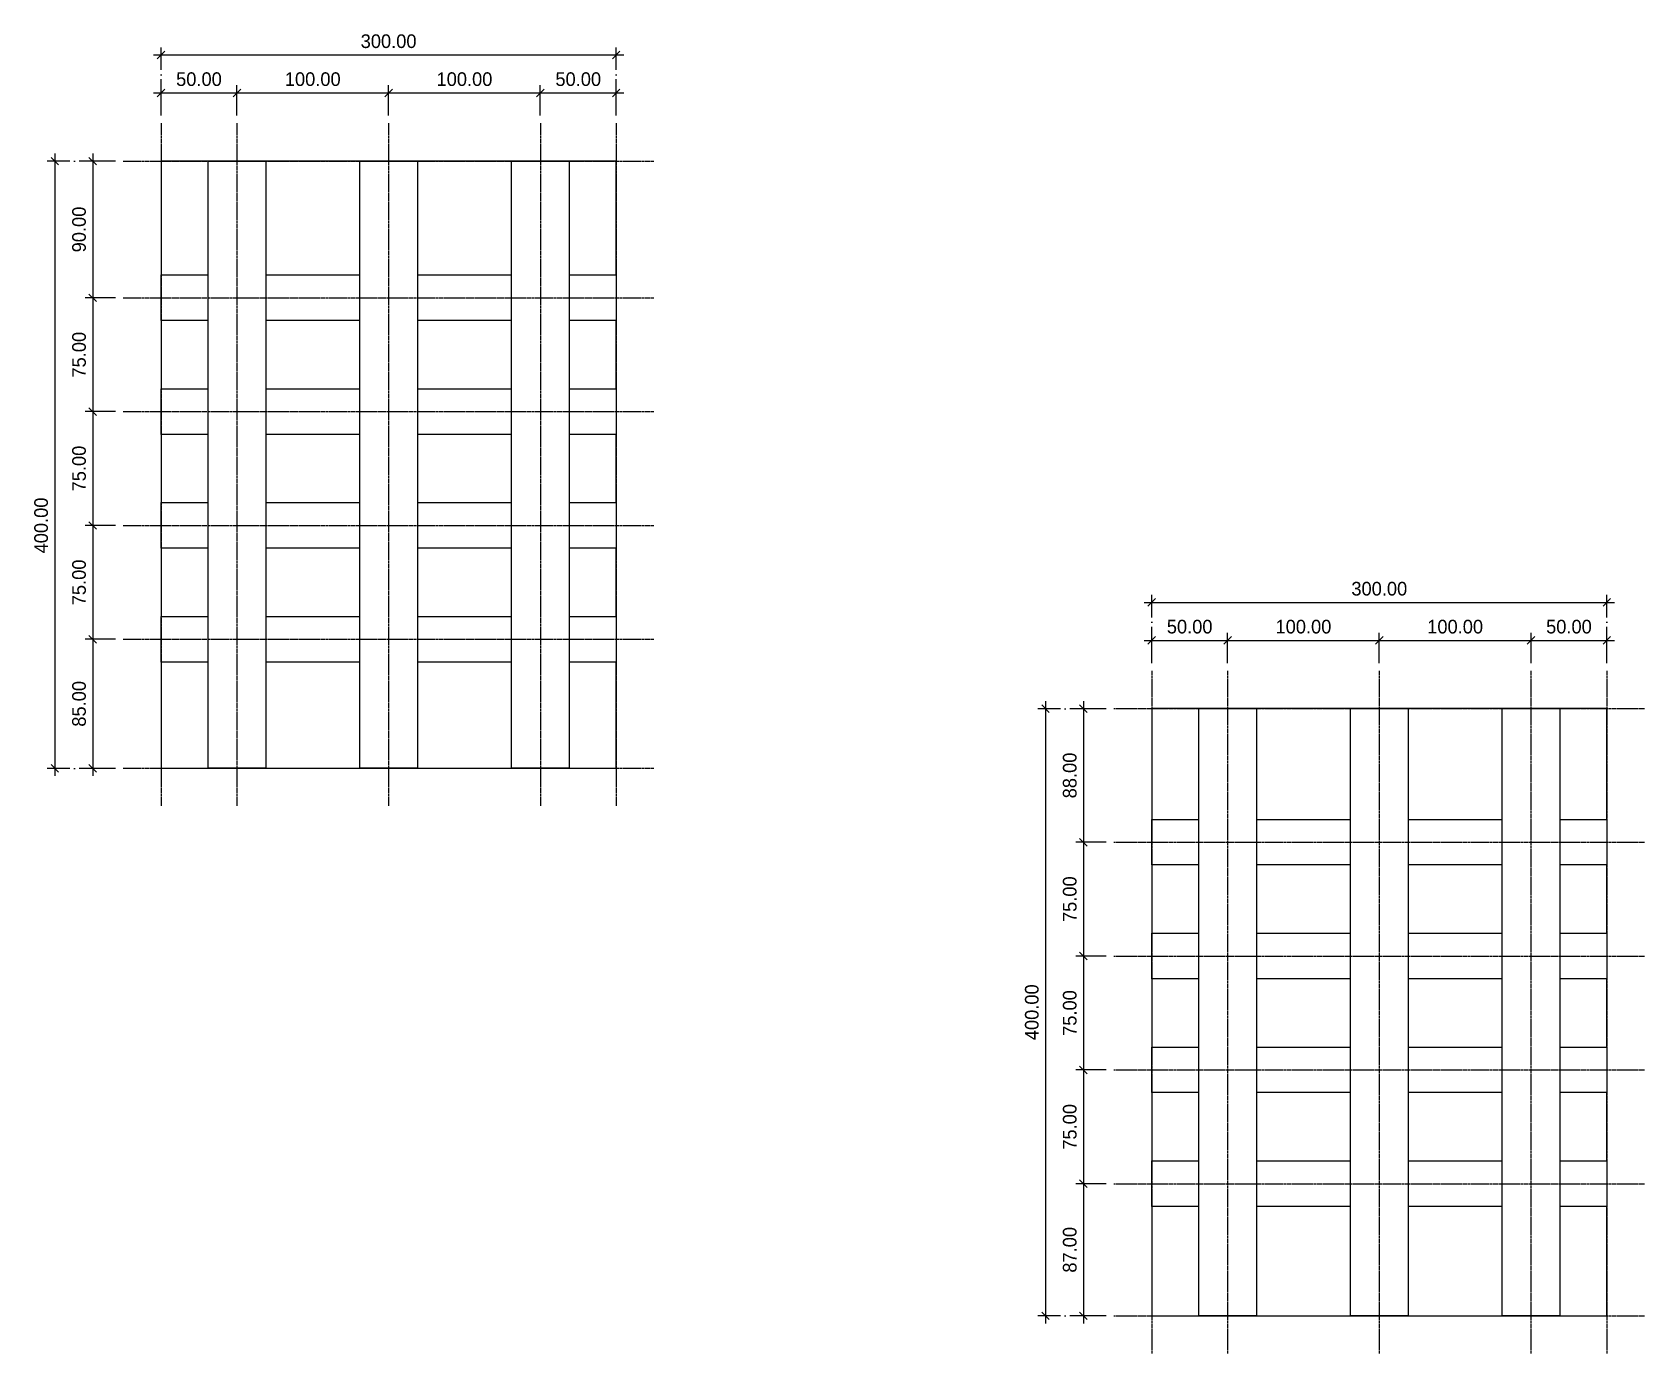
# Model space of a CAD drawing. Header units: millimetres. Extents: x -244126 to 368105, y -173968 to 259060.
# Drawn here: x 4765 to 5828, y 14084 to 14955 of the extents above; entities that cross this region are included whole.
import ezdxf

# ---------------------------------------------------------------- set-up
doc = ezdxf.new("R2010")
doc.units = ezdxf.units.MM
doc.header["$MEASUREMENT"] = 0
doc.linetypes.add('ACAD_ISO04W100', pattern=[30, 24, -3, 0, -3])
doc.linetypes.add('CENTER', pattern=[2, 1.25, -0.25, 0.25, -0.25])
for name, color, linetype in [('000 - GRID', 8, 'CENTER'), ('000 - WIPEOUT', 250, 'Continuous'), ('001 - ASCESSORIES', 1, 'Continuous'), ('002 - STRUCTURAL STEEL', 4, 'Continuous'), ('A04_TUBE SERIES', 7, 'Continuous')]:
    doc.layers.add(name, color=color, linetype=linetype)
doc.styles.add('CORDIA', font='cordia.shx')
doc.styles.add('TA', font='Cordia New.ttf', dxfattribs={"height": 4.5})
doc.dimstyles.new('DIM E-E', dxfattribs={"dimscale": 2, "dimtxt": 0.18, "dimasz": 0.1, "dimexe": 0.1, "dimexo": 0.1, "dimgap": 0.09, "dimtad": 1, "dimtoh": 1, "dimzin": 0, "dimdsep": 46, "dimtxsty": 'CORDIA', "dimblk": 'OBLIQUE', "dimcen": 0.1, "dimdle": 0.1, "dimclrd": 40, "dimclre": 140, "dimclrt": 3, "dimadec": 0, "dimazin": 0, "dimtfac": 1, "dimtix": 1, "dimtmove": 2, "dimatfit": 3, "dimfxl": 1, "dimtolj": 1, "dimtzin": 0, "dimarcsym": 0})

# ---------------------------------------------------------------- blocks, each defined once
blk = doc.blocks.new('*U745')
at = {"color": 3}
blk.add_point((0, -400), dxfattribs=at)
at = {"layer": '000 - GRID', "color": 0, "linetype": 'ByBlock'}
blk.add_line((0, 25), (0, -425), dxfattribs=at)
at = {"layer": '000 - GRID', "color": 0}
blk.add_point((0, 0), dxfattribs=at)
at = {"style": 'TA', "flags": 1}
blk.add_attdef('LOCATION', (6, 6), '', height=4.5, dxfattribs=at)
blk = doc.blocks.new('*U548')
at = {"color": 3}
blk.add_point((0, -300), dxfattribs=at)
at = {"layer": '000 - GRID', "color": 0, "linetype": 'ByBlock'}
blk.add_line((0, 25), (0, -325), dxfattribs=at)
at = {"layer": '000 - GRID', "color": 0}
blk.add_point((0, 0), dxfattribs=at)
at = {"style": 'TA', "flags": 1}
blk.add_attdef('LOCATION', (6, 6), '', height=4.5, dxfattribs=at)
blk = doc.blocks.new('*U746')
at = {"color": 0}
blk.add_wipeout([(-150, 15), (150, 15), (150, -15), (-150, -15)], dxfattribs=at).dxf.layer = '000 - WIPEOUT'
at = {"layer": '002 - STRUCTURAL STEEL', "color": 0, "linetype": 'ByBlock'}
blk.add_lwpolyline([(-150, 15), (150, 15), (150, -15), (-150, -15)], close=True, dxfattribs=at)
blk = doc.blocks.new('*U748')
at = {"color": 0}
blk.add_wipeout([(-19, 400), (19, 400), (19, 0), (-19, 0)], dxfattribs=at).dxf.layer = '000 - WIPEOUT'
at = {"layer": '002 - STRUCTURAL STEEL', "color": 0, "linetype": 'ByBlock'}
blk.add_lwpolyline([(-19, 400), (19, 400), (19, 0), (-19, 0)], close=True, dxfattribs=at)
blk = doc.blocks.new('_Oblique')
at = {"color": 0, "linetype": 'ByBlock', "lineweight": -2}
blk.add_line((-0.5, -0.5), (0.5, 0.5), dxfattribs=at)
blk = doc.blocks.new('*D2312')
at = {"layer": 'A04_TUBE SERIES', "color": 40, "lineweight": -2, "transparency": 16777216}
blk.add_line((4845, 14914.6), (4905, 14914.6), dxfattribs=at)
at = {"layer": 'A04_TUBE SERIES', "color": 140, "linetype": 'ACAD_ISO04W100', "lineweight": -2, "transparency": 16777216}
for p, q in [((4850, 14899.6), (4850, 14919.6)), ((4900, 14899.6), (4900, 14919.6))]:
    blk.add_line(p, q, dxfattribs=at)
at = {"layer": 'Defpoints', "color": 0, "transparency": 16777216}
for p in [(4900, 14914.6), (4850, 14894.6), (4900, 14894.6)]:
    blk.add_point(p, dxfattribs=at)
at = {"layer": 'A04_TUBE SERIES', "color": 40, "lineweight": -2, "transparency": 16777216, "xscale": 5, "yscale": 5, "zscale": 5, "rotation": 180}
blk.add_blockref('_Oblique', (4850, 14914.6), dxfattribs=at)
at = {"layer": 'A04_TUBE SERIES', "color": 40, "lineweight": -2, "transparency": 16777216, "xscale": 5, "yscale": 5, "zscale": 5}
blk.add_blockref('_Oblique', (4900, 14914.6), dxfattribs=at)
at = {"layer": 'A04_TUBE SERIES', "color": 3, "transparency": 16777216, "insert": (4875, 14923.6), "char_height": 9, "attachment_point": 5, "style": 'CORDIA'}
blk.add_mtext('\\A1;50.00', dxfattribs=at)
blk = doc.blocks.new('*D2313')
at = {"layer": 'A04_TUBE SERIES', "color": 40, "lineweight": -2, "transparency": 16777216}
blk.add_line((4895, 14914.6), (5005, 14914.6), dxfattribs=at)
at = {"layer": 'A04_TUBE SERIES', "color": 140, "linetype": 'ACAD_ISO04W100', "lineweight": -2, "transparency": 16777216}
for p, q in [((4900, 14899.6), (4900, 14919.6)), ((5000, 14899.6), (5000, 14919.6))]:
    blk.add_line(p, q, dxfattribs=at)
at = {"layer": 'Defpoints', "color": 0, "transparency": 16777216}
for p in [(5000, 14914.6), (4900, 14894.6), (5000, 14894.6)]:
    blk.add_point(p, dxfattribs=at)
at = {"layer": 'A04_TUBE SERIES', "color": 40, "lineweight": -2, "transparency": 16777216, "xscale": 5, "yscale": 5, "zscale": 5, "rotation": 180}
blk.add_blockref('_Oblique', (4900, 14914.6), dxfattribs=at)
at = {"layer": 'A04_TUBE SERIES', "color": 40, "lineweight": -2, "transparency": 16777216, "xscale": 5, "yscale": 5, "zscale": 5}
blk.add_blockref('_Oblique', (5000, 14914.6), dxfattribs=at)
at = {"layer": 'A04_TUBE SERIES', "color": 3, "transparency": 16777216, "insert": (4950, 14923.6), "char_height": 9, "attachment_point": 5, "style": 'CORDIA'}
blk.add_mtext('\\A1;100.00', dxfattribs=at)
blk = doc.blocks.new('*D2314')
at = {"layer": 'A04_TUBE SERIES', "color": 40, "lineweight": -2, "transparency": 16777216}
blk.add_line((4995, 14914.6), (5105, 14914.6), dxfattribs=at)
at = {"layer": 'A04_TUBE SERIES', "color": 140, "linetype": 'ACAD_ISO04W100', "lineweight": -2, "transparency": 16777216}
for p, q in [((5000, 14899.6), (5000, 14919.6)), ((5100, 14899.6), (5100, 14919.6))]:
    blk.add_line(p, q, dxfattribs=at)
at = {"layer": 'Defpoints', "color": 0, "transparency": 16777216}
for p in [(5100, 14914.6), (5000, 14894.6), (5100, 14894.6)]:
    blk.add_point(p, dxfattribs=at)
at = {"layer": 'A04_TUBE SERIES', "color": 40, "lineweight": -2, "transparency": 16777216, "xscale": 5, "yscale": 5, "zscale": 5, "rotation": 180}
blk.add_blockref('_Oblique', (5000, 14914.6), dxfattribs=at)
at = {"layer": 'A04_TUBE SERIES', "color": 40, "lineweight": -2, "transparency": 16777216, "xscale": 5, "yscale": 5, "zscale": 5}
blk.add_blockref('_Oblique', (5100, 14914.6), dxfattribs=at)
at = {"layer": 'A04_TUBE SERIES', "color": 3, "transparency": 16777216, "insert": (5050, 14923.6), "char_height": 9, "attachment_point": 5, "style": 'CORDIA'}
blk.add_mtext('\\A1;100.00', dxfattribs=at)
blk = doc.blocks.new('*D2315')
at = {"layer": 'A04_TUBE SERIES', "color": 40, "lineweight": -2, "transparency": 16777216}
blk.add_line((5095, 14914.6), (5155, 14914.6), dxfattribs=at)
at = {"layer": 'A04_TUBE SERIES', "color": 140, "linetype": 'ACAD_ISO04W100', "lineweight": -2, "transparency": 16777216}
for p, q in [((5100, 14899.6), (5100, 14919.6)), ((5150, 14899.6), (5150, 14919.6))]:
    blk.add_line(p, q, dxfattribs=at)
at = {"layer": 'Defpoints', "color": 0, "transparency": 16777216}
for p in [(5150, 14914.6), (5100, 14894.6), (5150, 14894.6)]:
    blk.add_point(p, dxfattribs=at)
at = {"layer": 'A04_TUBE SERIES', "color": 40, "lineweight": -2, "transparency": 16777216, "xscale": 5, "yscale": 5, "zscale": 5, "rotation": 180}
blk.add_blockref('_Oblique', (5100, 14914.6), dxfattribs=at)
at = {"layer": 'A04_TUBE SERIES', "color": 40, "lineweight": -2, "transparency": 16777216, "xscale": 5, "yscale": 5, "zscale": 5}
blk.add_blockref('_Oblique', (5150, 14914.6), dxfattribs=at)
at = {"layer": 'A04_TUBE SERIES', "color": 3, "transparency": 16777216, "insert": (5125, 14923.6), "char_height": 9, "attachment_point": 5, "style": 'CORDIA'}
blk.add_mtext('\\A1;50.00', dxfattribs=at)
blk = doc.blocks.new('*D2316')
at = {"layer": 'A04_TUBE SERIES', "color": 140, "linetype": 'ACAD_ISO04W100', "lineweight": -2, "transparency": 16777216}
for p, q in [((4820, 14869.6), (4800, 14869.6)), ((4820, 14779.6), (4800, 14779.6))]:
    blk.add_line(p, q, dxfattribs=at)
at = {"layer": 'A04_TUBE SERIES', "color": 40, "lineweight": -2, "transparency": 16777216}
blk.add_line((4805, 14874.6), (4805, 14774.6), dxfattribs=at)
at = {"layer": 'Defpoints', "color": 0, "transparency": 16777216}
for p in [(4825, 14869.6), (4805, 14779.6), (4825, 14779.6)]:
    blk.add_point(p, dxfattribs=at)
at = {"layer": 'A04_TUBE SERIES', "color": 40, "lineweight": -2, "transparency": 16777216, "xscale": 5, "yscale": 5, "zscale": 5}
for p, rotation in [((4805, 14869.6), 90), ((4805, 14779.6), 270)]:
    blk.add_blockref('_Oblique', p, dxfattribs=dict(at, rotation=rotation))
at = {"layer": 'A04_TUBE SERIES', "color": 3, "transparency": 16777216, "insert": (4796, 14824.6), "char_height": 9, "attachment_point": 5, "rotation": 90, "style": 'CORDIA'}
blk.add_mtext('\\A1;90.00', dxfattribs=at)
blk = doc.blocks.new('*D2317')
at = {"layer": 'A04_TUBE SERIES', "color": 40, "lineweight": -2, "transparency": 16777216}
blk.add_line((4805, 14784.6), (4805, 14699.6), dxfattribs=at)
at = {"layer": 'A04_TUBE SERIES', "color": 140, "linetype": 'ACAD_ISO04W100', "lineweight": -2, "transparency": 16777216}
for p, q in [((4820, 14779.6), (4800, 14779.6)), ((4820, 14704.6), (4800, 14704.6))]:
    blk.add_line(p, q, dxfattribs=at)
at = {"layer": 'Defpoints', "color": 0, "transparency": 16777216}
for p in [(4825, 14779.6), (4805, 14704.6), (4825, 14704.6)]:
    blk.add_point(p, dxfattribs=at)
at = {"layer": 'A04_TUBE SERIES', "color": 40, "lineweight": -2, "transparency": 16777216, "xscale": 5, "yscale": 5, "zscale": 5}
for p, rotation in [((4805, 14779.6), 90), ((4805, 14704.6), 270)]:
    blk.add_blockref('_Oblique', p, dxfattribs=dict(at, rotation=rotation))
at = {"layer": 'A04_TUBE SERIES', "color": 3, "transparency": 16777216, "insert": (4796, 14742.1), "char_height": 9, "attachment_point": 5, "rotation": 90, "style": 'CORDIA'}
blk.add_mtext('\\A1;75.00', dxfattribs=at)
blk = doc.blocks.new('*D2318')
at = {"layer": 'A04_TUBE SERIES', "color": 140, "linetype": 'ACAD_ISO04W100', "lineweight": -2, "transparency": 16777216}
for p, q in [((4820, 14704.6), (4800, 14704.6)), ((4820, 14629.6), (4800, 14629.6))]:
    blk.add_line(p, q, dxfattribs=at)
at = {"layer": 'A04_TUBE SERIES', "color": 40, "lineweight": -2, "transparency": 16777216}
blk.add_line((4805, 14709.6), (4805, 14624.6), dxfattribs=at)
at = {"layer": 'Defpoints', "color": 0, "transparency": 16777216}
for p in [(4825, 14704.6), (4805, 14629.6), (4825, 14629.6)]:
    blk.add_point(p, dxfattribs=at)
at = {"layer": 'A04_TUBE SERIES', "color": 40, "lineweight": -2, "transparency": 16777216, "xscale": 5, "yscale": 5, "zscale": 5}
for p, rotation in [((4805, 14704.6), 90), ((4805, 14629.6), 270)]:
    blk.add_blockref('_Oblique', p, dxfattribs=dict(at, rotation=rotation))
at = {"layer": 'A04_TUBE SERIES', "color": 3, "transparency": 16777216, "insert": (4796, 14667.1), "char_height": 9, "attachment_point": 5, "rotation": 90, "style": 'CORDIA'}
blk.add_mtext('\\A1;75.00', dxfattribs=at)
blk = doc.blocks.new('*D2319')
at = {"layer": 'A04_TUBE SERIES', "color": 140, "linetype": 'ACAD_ISO04W100', "lineweight": -2, "transparency": 16777216}
for p, q in [((4820, 14629.6), (4800, 14629.6)), ((4820, 14554.6), (4800, 14554.6))]:
    blk.add_line(p, q, dxfattribs=at)
at = {"layer": 'A04_TUBE SERIES', "color": 40, "lineweight": -2, "transparency": 16777216}
blk.add_line((4805, 14634.6), (4805, 14549.6), dxfattribs=at)
at = {"layer": 'Defpoints', "color": 0, "transparency": 16777216}
for p in [(4825, 14629.6), (4805, 14554.6), (4825, 14554.6)]:
    blk.add_point(p, dxfattribs=at)
at = {"layer": 'A04_TUBE SERIES', "color": 40, "lineweight": -2, "transparency": 16777216, "xscale": 5, "yscale": 5, "zscale": 5}
for p, rotation in [((4805, 14629.6), 90), ((4805, 14554.6), 270)]:
    blk.add_blockref('_Oblique', p, dxfattribs=dict(at, rotation=rotation))
at = {"layer": 'A04_TUBE SERIES', "color": 3, "transparency": 16777216, "insert": (4796, 14592.1), "char_height": 9, "attachment_point": 5, "rotation": 90, "style": 'CORDIA'}
blk.add_mtext('\\A1;75.00', dxfattribs=at)
blk = doc.blocks.new('*D2320')
at = {"layer": 'A04_TUBE SERIES', "color": 140, "linetype": 'ACAD_ISO04W100', "lineweight": -2, "transparency": 16777216}
for p, q in [((4820, 14554.6), (4800, 14554.6)), ((4820, 14469.6), (4800, 14469.6))]:
    blk.add_line(p, q, dxfattribs=at)
at = {"layer": 'A04_TUBE SERIES', "color": 40, "lineweight": -2, "transparency": 16777216}
blk.add_line((4805, 14559.6), (4805, 14464.6), dxfattribs=at)
at = {"layer": 'Defpoints', "color": 0, "transparency": 16777216}
for p in [(4825, 14554.6), (4805, 14469.6), (4825, 14469.6)]:
    blk.add_point(p, dxfattribs=at)
at = {"layer": 'A04_TUBE SERIES', "color": 40, "lineweight": -2, "transparency": 16777216, "xscale": 5, "yscale": 5, "zscale": 5}
for p, rotation in [((4805, 14554.6), 90), ((4805, 14469.6), 270)]:
    blk.add_blockref('_Oblique', p, dxfattribs=dict(at, rotation=rotation))
at = {"layer": 'A04_TUBE SERIES', "color": 3, "transparency": 16777216, "insert": (4796, 14512.1), "char_height": 9, "attachment_point": 5, "rotation": 90, "style": 'CORDIA'}
blk.add_mtext('\\A1;85.00', dxfattribs=at)
blk = doc.blocks.new('*D2321')
at = {"layer": 'A04_TUBE SERIES', "color": 140, "linetype": 'ACAD_ISO04W100', "lineweight": -2, "transparency": 16777216}
for p, q in [((4850, 14899.6), (4850, 14944.6)), ((5150, 14899.6), (5150, 14944.6))]:
    blk.add_line(p, q, dxfattribs=at)
at = {"layer": 'A04_TUBE SERIES', "color": 40, "lineweight": -2, "transparency": 16777216}
blk.add_line((4845, 14939.6), (5155, 14939.6), dxfattribs=at)
at = {"layer": 'Defpoints', "color": 0, "transparency": 16777216}
for p in [(5150, 14939.6), (4850, 14894.6), (5150, 14894.6)]:
    blk.add_point(p, dxfattribs=at)
at = {"layer": 'A04_TUBE SERIES', "color": 40, "lineweight": -2, "transparency": 16777216, "xscale": 5, "yscale": 5, "zscale": 5, "rotation": 180}
blk.add_blockref('_Oblique', (4850, 14939.6), dxfattribs=at)
at = {"layer": 'A04_TUBE SERIES', "color": 40, "lineweight": -2, "transparency": 16777216, "xscale": 5, "yscale": 5, "zscale": 5}
blk.add_blockref('_Oblique', (5150, 14939.6), dxfattribs=at)
at = {"layer": 'A04_TUBE SERIES', "color": 3, "transparency": 16777216, "insert": (5000, 14948.6), "char_height": 9, "attachment_point": 5, "style": 'CORDIA'}
blk.add_mtext('\\A1;300.00', dxfattribs=at)
blk = doc.blocks.new('*D2322')
at = {"layer": 'A04_TUBE SERIES', "color": 140, "linetype": 'ACAD_ISO04W100', "lineweight": -2, "transparency": 16777216}
for p, q in [((4820, 14869.6), (4775, 14869.6)), ((4820, 14469.6), (4775, 14469.6))]:
    blk.add_line(p, q, dxfattribs=at)
at = {"layer": 'A04_TUBE SERIES', "color": 40, "lineweight": -2, "transparency": 16777216}
blk.add_line((4780, 14874.6), (4780, 14464.6), dxfattribs=at)
at = {"layer": 'Defpoints', "color": 0, "transparency": 16777216}
for p in [(4825, 14869.6), (4780, 14469.6), (4825, 14469.6)]:
    blk.add_point(p, dxfattribs=at)
at = {"layer": 'A04_TUBE SERIES', "color": 40, "lineweight": -2, "transparency": 16777216, "xscale": 5, "yscale": 5, "zscale": 5}
for p, rotation in [((4780, 14869.6), 90), ((4780, 14469.6), 270)]:
    blk.add_blockref('_Oblique', p, dxfattribs=dict(at, rotation=rotation))
at = {"layer": 'A04_TUBE SERIES', "color": 3, "transparency": 16777216, "insert": (4771, 14629.6), "char_height": 9, "attachment_point": 5, "rotation": 90, "style": 'CORDIA'}
blk.add_mtext('\\A1;400.00', dxfattribs=at)
blk = doc.blocks.new('*D2301')
at = {"layer": 'A04_TUBE SERIES', "color": 40, "lineweight": -2, "transparency": 16777216}
blk.add_line((5498, 14553.9), (5558, 14553.9), dxfattribs=at)
at = {"layer": 'A04_TUBE SERIES', "color": 140, "linetype": 'ACAD_ISO04W100', "lineweight": -2, "transparency": 16777216}
for p, q in [((5503, 14538.9), (5503, 14558.9)), ((5553, 14538.9), (5553, 14558.9))]:
    blk.add_line(p, q, dxfattribs=at)
at = {"layer": 'Defpoints', "color": 0, "transparency": 16777216}
for p in [(5553, 14553.9), (5503, 14533.9), (5553, 14533.9)]:
    blk.add_point(p, dxfattribs=at)
at = {"layer": 'A04_TUBE SERIES', "color": 40, "lineweight": -2, "transparency": 16777216, "xscale": 5, "yscale": 5, "zscale": 5, "rotation": 180}
blk.add_blockref('_Oblique', (5503, 14553.9), dxfattribs=at)
at = {"layer": 'A04_TUBE SERIES', "color": 40, "lineweight": -2, "transparency": 16777216, "xscale": 5, "yscale": 5, "zscale": 5}
blk.add_blockref('_Oblique', (5553, 14553.9), dxfattribs=at)
at = {"layer": 'A04_TUBE SERIES', "color": 3, "transparency": 16777216, "insert": (5528, 14562.9), "char_height": 9, "attachment_point": 5, "style": 'CORDIA'}
blk.add_mtext('\\A1;50.00', dxfattribs=at)
blk = doc.blocks.new('*D2302')
at = {"layer": 'A04_TUBE SERIES', "color": 40, "lineweight": -2, "transparency": 16777216}
blk.add_line((5548, 14553.9), (5658, 14553.9), dxfattribs=at)
at = {"layer": 'A04_TUBE SERIES', "color": 140, "linetype": 'ACAD_ISO04W100', "lineweight": -2, "transparency": 16777216}
for p, q in [((5553, 14538.9), (5553, 14558.9)), ((5653, 14538.9), (5653, 14558.9))]:
    blk.add_line(p, q, dxfattribs=at)
at = {"layer": 'Defpoints', "color": 0, "transparency": 16777216}
for p in [(5653, 14553.9), (5553, 14533.9), (5653, 14533.9)]:
    blk.add_point(p, dxfattribs=at)
at = {"layer": 'A04_TUBE SERIES', "color": 40, "lineweight": -2, "transparency": 16777216, "xscale": 5, "yscale": 5, "zscale": 5, "rotation": 180}
blk.add_blockref('_Oblique', (5553, 14553.9), dxfattribs=at)
at = {"layer": 'A04_TUBE SERIES', "color": 40, "lineweight": -2, "transparency": 16777216, "xscale": 5, "yscale": 5, "zscale": 5}
blk.add_blockref('_Oblique', (5653, 14553.9), dxfattribs=at)
at = {"layer": 'A04_TUBE SERIES', "color": 3, "transparency": 16777216, "insert": (5603, 14562.9), "char_height": 9, "attachment_point": 5, "style": 'CORDIA'}
blk.add_mtext('\\A1;100.00', dxfattribs=at)
blk = doc.blocks.new('*D2303')
at = {"layer": 'A04_TUBE SERIES', "color": 40, "lineweight": -2, "transparency": 16777216}
blk.add_line((5648, 14553.9), (5758, 14553.9), dxfattribs=at)
at = {"layer": 'A04_TUBE SERIES', "color": 140, "linetype": 'ACAD_ISO04W100', "lineweight": -2, "transparency": 16777216}
for p, q in [((5653, 14538.9), (5653, 14558.9)), ((5753, 14538.9), (5753, 14558.9))]:
    blk.add_line(p, q, dxfattribs=at)
at = {"layer": 'Defpoints', "color": 0, "transparency": 16777216}
for p in [(5753, 14553.9), (5653, 14533.9), (5753, 14533.9)]:
    blk.add_point(p, dxfattribs=at)
at = {"layer": 'A04_TUBE SERIES', "color": 40, "lineweight": -2, "transparency": 16777216, "xscale": 5, "yscale": 5, "zscale": 5, "rotation": 180}
blk.add_blockref('_Oblique', (5653, 14553.9), dxfattribs=at)
at = {"layer": 'A04_TUBE SERIES', "color": 40, "lineweight": -2, "transparency": 16777216, "xscale": 5, "yscale": 5, "zscale": 5}
blk.add_blockref('_Oblique', (5753, 14553.9), dxfattribs=at)
at = {"layer": 'A04_TUBE SERIES', "color": 3, "transparency": 16777216, "insert": (5703, 14562.9), "char_height": 9, "attachment_point": 5, "style": 'CORDIA'}
blk.add_mtext('\\A1;100.00', dxfattribs=at)
blk = doc.blocks.new('*D2304')
at = {"layer": 'A04_TUBE SERIES', "color": 40, "lineweight": -2, "transparency": 16777216}
blk.add_line((5748, 14553.9), (5808, 14553.9), dxfattribs=at)
at = {"layer": 'A04_TUBE SERIES', "color": 140, "linetype": 'ACAD_ISO04W100', "lineweight": -2, "transparency": 16777216}
for p, q in [((5753, 14538.9), (5753, 14558.9)), ((5803, 14538.9), (5803, 14558.9))]:
    blk.add_line(p, q, dxfattribs=at)
at = {"layer": 'Defpoints', "color": 0, "transparency": 16777216}
for p in [(5803, 14553.9), (5753, 14533.9), (5803, 14533.9)]:
    blk.add_point(p, dxfattribs=at)
at = {"layer": 'A04_TUBE SERIES', "color": 40, "lineweight": -2, "transparency": 16777216, "xscale": 5, "yscale": 5, "zscale": 5, "rotation": 180}
blk.add_blockref('_Oblique', (5753, 14553.9), dxfattribs=at)
at = {"layer": 'A04_TUBE SERIES', "color": 40, "lineweight": -2, "transparency": 16777216, "xscale": 5, "yscale": 5, "zscale": 5}
blk.add_blockref('_Oblique', (5803, 14553.9), dxfattribs=at)
at = {"layer": 'A04_TUBE SERIES', "color": 3, "transparency": 16777216, "insert": (5778, 14562.9), "char_height": 9, "attachment_point": 5, "style": 'CORDIA'}
blk.add_mtext('\\A1;50.00', dxfattribs=at)
blk = doc.blocks.new('*D2305')
at = {"layer": 'A04_TUBE SERIES', "color": 140, "linetype": 'ACAD_ISO04W100', "lineweight": -2, "transparency": 16777216}
for p, q in [((5473, 14508.9), (5453, 14508.9)), ((5473, 14420.9), (5453, 14420.9))]:
    blk.add_line(p, q, dxfattribs=at)
at = {"layer": 'A04_TUBE SERIES', "color": 40, "lineweight": -2, "transparency": 16777216}
blk.add_line((5458, 14513.9), (5458, 14415.9), dxfattribs=at)
at = {"layer": 'Defpoints', "color": 0, "transparency": 16777216}
for p in [(5478, 14508.9), (5458, 14420.9), (5478, 14420.9)]:
    blk.add_point(p, dxfattribs=at)
at = {"layer": 'A04_TUBE SERIES', "color": 40, "lineweight": -2, "transparency": 16777216, "xscale": 5, "yscale": 5, "zscale": 5}
for p, rotation in [((5458, 14508.9), 90), ((5458, 14420.9), 270)]:
    blk.add_blockref('_Oblique', p, dxfattribs=dict(at, rotation=rotation))
at = {"layer": 'A04_TUBE SERIES', "color": 3, "transparency": 16777216, "insert": (5449, 14464.9), "char_height": 9, "attachment_point": 5, "rotation": 90, "style": 'CORDIA'}
blk.add_mtext('\\A1;88.00', dxfattribs=at)
blk = doc.blocks.new('*D2306')
at = {"layer": 'A04_TUBE SERIES', "color": 40, "lineweight": -2, "transparency": 16777216}
blk.add_line((5458, 14425.9), (5458, 14340.9), dxfattribs=at)
at = {"layer": 'A04_TUBE SERIES', "color": 140, "linetype": 'ACAD_ISO04W100', "lineweight": -2, "transparency": 16777216}
for p, q in [((5473, 14420.9), (5453, 14420.9)), ((5473, 14345.9), (5453, 14345.9))]:
    blk.add_line(p, q, dxfattribs=at)
at = {"layer": 'Defpoints', "color": 0, "transparency": 16777216}
for p in [(5478, 14420.9), (5458, 14345.9), (5478, 14345.9)]:
    blk.add_point(p, dxfattribs=at)
at = {"layer": 'A04_TUBE SERIES', "color": 40, "lineweight": -2, "transparency": 16777216, "xscale": 5, "yscale": 5, "zscale": 5}
for p, rotation in [((5458, 14420.9), 90), ((5458, 14345.9), 270)]:
    blk.add_blockref('_Oblique', p, dxfattribs=dict(at, rotation=rotation))
at = {"layer": 'A04_TUBE SERIES', "color": 3, "transparency": 16777216, "insert": (5449, 14383.4), "char_height": 9, "attachment_point": 5, "rotation": 90, "style": 'CORDIA'}
blk.add_mtext('\\A1;75.00', dxfattribs=at)
blk = doc.blocks.new('*D2307')
at = {"layer": 'A04_TUBE SERIES', "color": 40, "lineweight": -2, "transparency": 16777216}
blk.add_line((5458, 14350.9), (5458, 14265.9), dxfattribs=at)
at = {"layer": 'A04_TUBE SERIES', "color": 140, "linetype": 'ACAD_ISO04W100', "lineweight": -2, "transparency": 16777216}
for p, q in [((5473, 14345.9), (5453, 14345.9)), ((5473, 14270.9), (5453, 14270.9))]:
    blk.add_line(p, q, dxfattribs=at)
at = {"layer": 'Defpoints', "color": 0, "transparency": 16777216}
for p in [(5478, 14345.9), (5458, 14270.9), (5478, 14270.9)]:
    blk.add_point(p, dxfattribs=at)
at = {"layer": 'A04_TUBE SERIES', "color": 40, "lineweight": -2, "transparency": 16777216, "xscale": 5, "yscale": 5, "zscale": 5}
for p, rotation in [((5458, 14345.9), 90), ((5458, 14270.9), 270)]:
    blk.add_blockref('_Oblique', p, dxfattribs=dict(at, rotation=rotation))
at = {"layer": 'A04_TUBE SERIES', "color": 3, "transparency": 16777216, "insert": (5449, 14308.4), "char_height": 9, "attachment_point": 5, "rotation": 90, "style": 'CORDIA'}
blk.add_mtext('\\A1;75.00', dxfattribs=at)
blk = doc.blocks.new('*D2308')
at = {"layer": 'A04_TUBE SERIES', "color": 40, "lineweight": -2, "transparency": 16777216}
blk.add_line((5458, 14275.9), (5458, 14190.9), dxfattribs=at)
at = {"layer": 'A04_TUBE SERIES', "color": 140, "linetype": 'ACAD_ISO04W100', "lineweight": -2, "transparency": 16777216}
for p, q in [((5473, 14270.9), (5453, 14270.9)), ((5473, 14195.9), (5453, 14195.9))]:
    blk.add_line(p, q, dxfattribs=at)
at = {"layer": 'Defpoints', "color": 0, "transparency": 16777216}
for p in [(5478, 14270.9), (5458, 14195.9), (5478, 14195.9)]:
    blk.add_point(p, dxfattribs=at)
at = {"layer": 'A04_TUBE SERIES', "color": 40, "lineweight": -2, "transparency": 16777216, "xscale": 5, "yscale": 5, "zscale": 5}
for p, rotation in [((5458, 14270.9), 90), ((5458, 14195.9), 270)]:
    blk.add_blockref('_Oblique', p, dxfattribs=dict(at, rotation=rotation))
at = {"layer": 'A04_TUBE SERIES', "color": 3, "transparency": 16777216, "insert": (5449, 14233.4), "char_height": 9, "attachment_point": 5, "rotation": 90, "style": 'CORDIA'}
blk.add_mtext('\\A1;75.00', dxfattribs=at)
blk = doc.blocks.new('*D2309')
at = {"layer": 'A04_TUBE SERIES', "color": 40, "lineweight": -2, "transparency": 16777216}
blk.add_line((5458, 14200.9), (5458, 14103.9), dxfattribs=at)
at = {"layer": 'A04_TUBE SERIES', "color": 140, "linetype": 'ACAD_ISO04W100', "lineweight": -2, "transparency": 16777216}
for p, q in [((5473, 14195.9), (5453, 14195.9)), ((5473, 14108.9), (5453, 14108.9))]:
    blk.add_line(p, q, dxfattribs=at)
at = {"layer": 'Defpoints', "color": 0, "transparency": 16777216}
for p in [(5478, 14195.9), (5458, 14108.9), (5478, 14108.9)]:
    blk.add_point(p, dxfattribs=at)
at = {"layer": 'A04_TUBE SERIES', "color": 40, "lineweight": -2, "transparency": 16777216, "xscale": 5, "yscale": 5, "zscale": 5}
for p, rotation in [((5458, 14195.9), 90), ((5458, 14108.9), 270)]:
    blk.add_blockref('_Oblique', p, dxfattribs=dict(at, rotation=rotation))
at = {"layer": 'A04_TUBE SERIES', "color": 3, "transparency": 16777216, "insert": (5449, 14152.4), "char_height": 9, "attachment_point": 5, "rotation": 90, "style": 'CORDIA'}
blk.add_mtext('\\A1;87.00', dxfattribs=at)
blk = doc.blocks.new('*D2310')
at = {"layer": 'A04_TUBE SERIES', "color": 140, "linetype": 'ACAD_ISO04W100', "lineweight": -2, "transparency": 16777216}
for p, q in [((5503, 14538.9), (5503, 14583.9)), ((5803, 14538.9), (5803, 14583.9))]:
    blk.add_line(p, q, dxfattribs=at)
at = {"layer": 'A04_TUBE SERIES', "color": 40, "lineweight": -2, "transparency": 16777216}
blk.add_line((5498, 14578.9), (5808, 14578.9), dxfattribs=at)
at = {"layer": 'Defpoints', "color": 0, "transparency": 16777216}
for p in [(5803, 14578.9), (5503, 14533.9), (5803, 14533.9)]:
    blk.add_point(p, dxfattribs=at)
at = {"layer": 'A04_TUBE SERIES', "color": 40, "lineweight": -2, "transparency": 16777216, "xscale": 5, "yscale": 5, "zscale": 5, "rotation": 180}
blk.add_blockref('_Oblique', (5503, 14578.9), dxfattribs=at)
at = {"layer": 'A04_TUBE SERIES', "color": 40, "lineweight": -2, "transparency": 16777216, "xscale": 5, "yscale": 5, "zscale": 5}
blk.add_blockref('_Oblique', (5803, 14578.9), dxfattribs=at)
at = {"layer": 'A04_TUBE SERIES', "color": 3, "transparency": 16777216, "insert": (5653, 14587.9), "char_height": 9, "attachment_point": 5, "style": 'CORDIA'}
blk.add_mtext('\\A1;300.00', dxfattribs=at)
blk = doc.blocks.new('*D2311')
at = {"layer": 'A04_TUBE SERIES', "color": 140, "linetype": 'ACAD_ISO04W100', "lineweight": -2, "transparency": 16777216}
for p, q in [((5473, 14508.9), (5428, 14508.9)), ((5473, 14108.9), (5428, 14108.9))]:
    blk.add_line(p, q, dxfattribs=at)
at = {"layer": 'A04_TUBE SERIES', "color": 40, "lineweight": -2, "transparency": 16777216}
blk.add_line((5433, 14513.9), (5433, 14103.9), dxfattribs=at)
at = {"layer": 'Defpoints', "color": 0, "transparency": 16777216}
for p in [(5478, 14508.9), (5433, 14108.9), (5478, 14108.9)]:
    blk.add_point(p, dxfattribs=at)
at = {"layer": 'A04_TUBE SERIES', "color": 40, "lineweight": -2, "transparency": 16777216, "xscale": 5, "yscale": 5, "zscale": 5}
for p, rotation in [((5433, 14508.9), 90), ((5433, 14108.9), 270)]:
    blk.add_blockref('_Oblique', p, dxfattribs=dict(at, rotation=rotation))
at = {"layer": 'A04_TUBE SERIES', "color": 3, "transparency": 16777216, "insert": (5424, 14308.9), "char_height": 9, "attachment_point": 5, "rotation": 90, "style": 'CORDIA'}
blk.add_mtext('\\A1;400.00', dxfattribs=at)

msp = doc.modelspace()

# ---------------------------------------------------------------- linework, layer by layer
at = {"layer": 'A04_TUBE SERIES', "color": 3}
for points in [[(4850.02686, 14469.63603), (5150.02686, 14469.63603), (5150.02686, 14869.63603), (4850.02686, 14869.63603)], [(5502.96949, 14108.93599), (5802.96949, 14108.93599), (5802.96949, 14508.93599), (5502.96949, 14508.93599)]]:
    msp.add_lwpolyline(points, close=True, dxfattribs=at)

# ---------------------------------------------------------------- dimensions: what is measured, and where the dimension line sits
for base, p1, p2, picture, middle in [((5150.02686, 14939.63603), (4850.02686, 14894.63603), (5150.02686, 14894.63603), '*D2321', (5000.02686, 14948.63603)), ((4900.02686, 14914.63603), (4850.02686, 14894.63603), (4900.02686, 14894.63603), '*D2312', (4875.02686, 14923.63603)), ((5000.02686, 14914.63603), (4900.02686, 14894.63603), (5000.02686, 14894.63603), '*D2313', (4950.02686, 14923.63603)), ((5100.02686, 14914.63603), (5000.02686, 14894.63603), (5100.02686, 14894.63603), '*D2314', (5050.02686, 14923.63603)), ((5150.02686, 14914.63603), (5100.02686, 14894.63603), (5150.02686, 14894.63603), '*D2315', (5125.02686, 14923.63603)), ((5802.96949, 14578.93599), (5502.96949, 14533.93599), (5802.96949, 14533.93599), '*D2310', (5652.96949, 14587.93599)), ((5552.96949, 14553.93599), (5502.96949, 14533.93599), (5552.96949, 14533.93599), '*D2301', (5527.96949, 14562.93599)), ((5652.96949, 14553.93599), (5552.96949, 14533.93599), (5652.96949, 14533.93599), '*D2302', (5602.96949, 14562.93599)), ((5752.96949, 14553.93599), (5652.96949, 14533.93599), (5752.96949, 14533.93599), '*D2303', (5702.96949, 14562.93599)), ((5802.96949, 14553.93599), (5752.96949, 14533.93599), (5802.96949, 14533.93599), '*D2304', (5777.96949, 14562.93599))]:
    dim = msp.add_linear_dim(base=base, p1=p1, p2=p2, dimstyle='DIM E-E', override={"dimscale": 50}, dxfattribs=at)
    dim.commit()
    dim.dimension.update_dxf_attribs({"geometry": picture, "text_midpoint": middle})
dim = msp.add_linear_dim(base=(4780.02686, 14469.63603), p1=(4825.02686, 14869.63603), p2=(4825.02686, 14469.63603), angle=90, dimstyle='DIM E-E', override={"dimscale": 50}, dxfattribs=at)
dim.commit()
dim.dimension.update_dxf_attribs({"geometry": '*D2322', "text_midpoint": (4771.02686, 14629.63603), "dimtype": 160})
for base, p1, p2, picture, middle in [((4805.02686, 14779.63603), (4825.02686, 14869.63603), (4825.02686, 14779.63603), '*D2316', (4796.02686, 14824.63603)), ((4805.02686, 14704.63603), (4825.02686, 14779.63603), (4825.02686, 14704.63603), '*D2317', (4796.02686, 14742.13603)), ((4805.02686, 14629.63603), (4825.02686, 14704.63603), (4825.02686, 14629.63603), '*D2318', (4796.02686, 14667.13603)), ((4805.02686, 14554.63603), (4825.02686, 14629.63603), (4825.02686, 14554.63603), '*D2319', (4796.02686, 14592.13603)), ((4805.02686, 14469.63603), (4825.02686, 14554.63603), (4825.02686, 14469.63603), '*D2320', (4796.02686, 14512.13603)), ((5432.96949, 14108.93599), (5477.96949, 14508.93599), (5477.96949, 14108.93599), '*D2311', (5423.96949, 14308.93599)), ((5457.96949, 14420.93599), (5477.96949, 14508.93599), (5477.96949, 14420.93599), '*D2305', (5448.96949, 14464.93599)), ((5457.96949, 14345.93599), (5477.96949, 14420.93599), (5477.96949, 14345.93599), '*D2306', (5448.96949, 14383.43599)), ((5457.96949, 14270.93599), (5477.96949, 14345.93599), (5477.96949, 14270.93599), '*D2307', (5448.96949, 14308.43599)), ((5457.96949, 14195.93599), (5477.96949, 14270.93599), (5477.96949, 14195.93599), '*D2308', (5448.96949, 14233.43599)), ((5457.96949, 14108.93599), (5477.96949, 14195.93599), (5477.96949, 14108.93599), '*D2309', (5448.96949, 14152.43599))]:
    dim = msp.add_linear_dim(base=base, p1=p1, p2=p2, angle=90, dimstyle='DIM E-E', override={"dimscale": 50}, dxfattribs=at)
    dim.commit()
    dim.dimension.update_dxf_attribs({"geometry": picture, "text_midpoint": middle})

# ---------------------------------------------------------------- next in the draw order: block references
at = {"layer": '001 - ASCESSORIES', "color": 1}
for p in [(5000.02686, 14779.63603), (5000.02686, 14704.63603), (5000.02686, 14629.63603), (5000.02686, 14554.63603), (5652.96949, 14420.93599), (5652.96949, 14345.93599), (5652.96949, 14270.93599), (5652.96949, 14195.93599)]:
    msp.add_blockref('*U746', p, dxfattribs=at)

# ---------------------------------------------------------------- next in the draw order: block references
at = {"layer": '000 - GRID'}
for p in [(4850.02686, 14869.63603), (5150.02686, 14869.63603), (5502.96949, 14508.93599), (5802.96949, 14508.93599)]:
    msp.add_blockref('*U745', p, dxfattribs=at)
at = {"layer": 'A04_TUBE SERIES', "color": 3}
for p in [(4900.02686, 14469.63603), (5000.02686, 14469.63603), (5100.02686, 14469.63603), (5552.96949, 14108.93599), (5652.96949, 14108.93599), (5752.96949, 14108.93599)]:
    msp.add_blockref('*U748', p, dxfattribs=at)

# ---------------------------------------------------------------- next in the draw order: block references
at = {"layer": '000 - GRID'}
for p in [(4900.02686, 14869.63603), (5000.02686, 14869.63603), (5100.02686, 14869.63603), (5552.96949, 14508.93599), (5652.96949, 14508.93599), (5752.96949, 14508.93599)]:
    msp.add_blockref('*U745', p, dxfattribs=at)
at = {"layer": '000 - GRID', "rotation": 90}
for p in [(4850.02686, 14869.63603), (4850.02686, 14779.63603), (4850.02686, 14704.63603), (4850.02686, 14629.63603), (4850.02686, 14554.63603), (5502.96949, 14508.93599), (4850.02686, 14469.63603), (5502.96949, 14420.93599), (5502.96949, 14345.93599), (5502.96949, 14270.93599), (5502.96949, 14195.93599), (5502.96949, 14108.93599)]:
    msp.add_blockref('*U548', p, dxfattribs=at)

doc.saveas('drawing.dxf')
